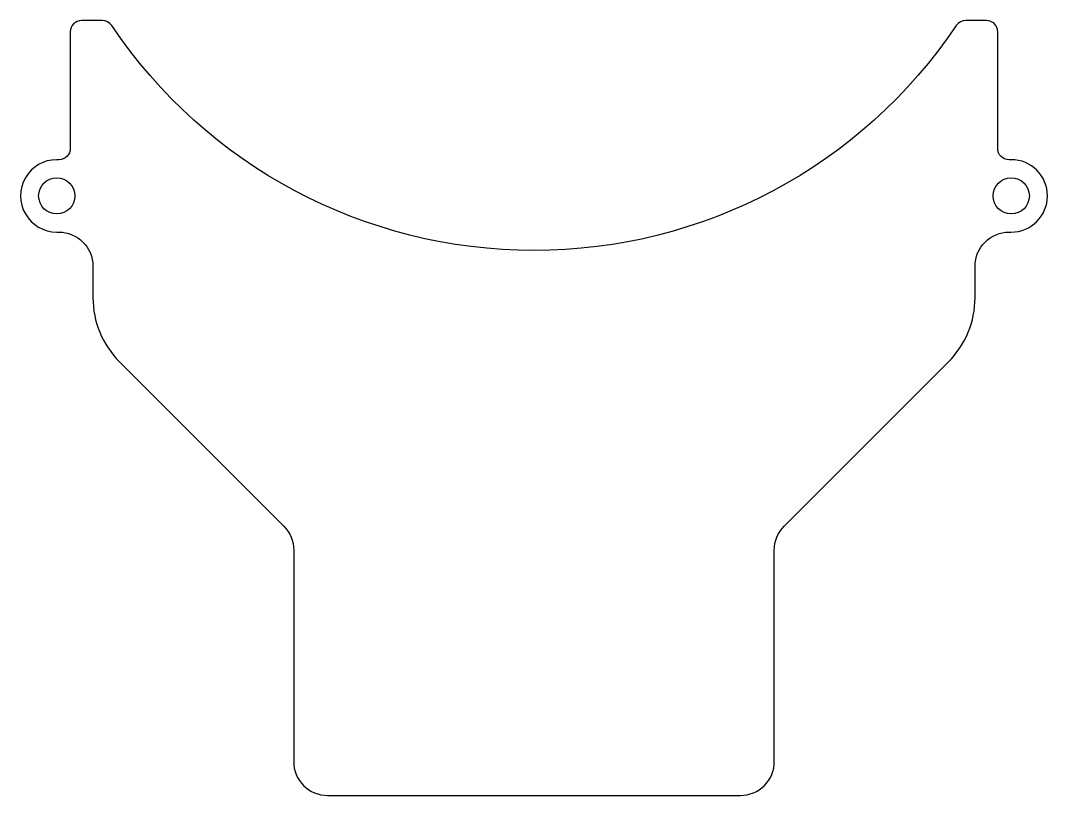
# Model space of a CAD drawing. Header units: millimetres. Extents: x -45.4 to 45.4, y -48.2 to 20.3.
import ezdxf

# ---------------------------------------------------------------- set-up
doc = ezdxf.new("R2010")
doc.units = ezdxf.units.MM
doc.layers.get('0').update_dxf_attribs({"linetype": 'CONTINUOUS'})

msp = doc.modelspace()

# ---------------------------------------------------------------- linework, layer by layer
msp.add_lwpolyline([(38.181, 20.329, 0.252601), (37.341, 19.887, -0.532575), (-37.341, 19.887, 0.249661), (-38.17, 20.329), (-40, 20.329, 0.414241), (-41, 19.329), (-41, 9.029, -0.414214), (-42, 8.029), (-42.2, 8.029, 1.000008), (-42.2, 1.629), (-42, 1.629, -0.414214), (-39, -1.371), (-39, -4.171, 0.198915), (-36.657, -9.828), (-22.129, -24.356, -0.198912), (-21.25, -26.478), (-21.25, -45.171, 0.414214), (-18.25, -48.171), (18.25, -48.171, 0.414214), (21.25, -45.171), (21.25, -26.478, -0.198912), (22.129, -24.356), (36.657, -9.828, 0.198909), (39, -4.171), (39, -1.371, -0.414214), (42, 1.629), (42.2, 1.629, 0.999992), (42.2, 8.029), (42, 8.029, -0.414211), (41, 9.029), (41, 11.029), (41, 19.329, 0.414203), (40, 20.329)], format="xyb", close=True)
for centre in [(-42.2, 4.829), (42.2, 4.829)]:
    msp.add_circle(centre, 1.6)

doc.saveas('drawing.dxf')
